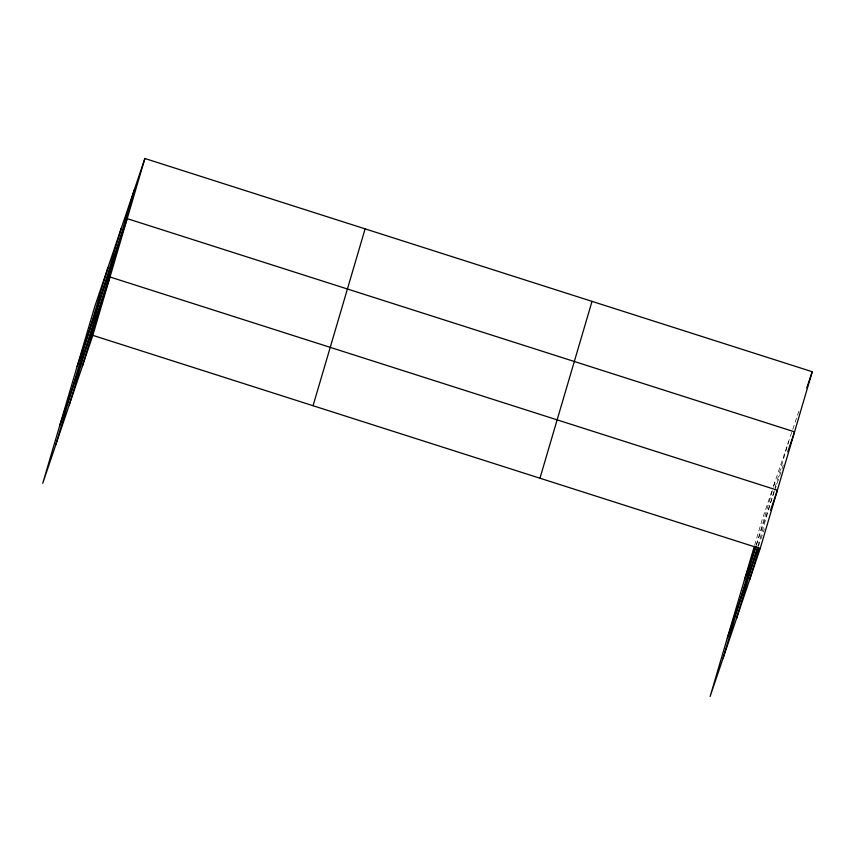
<?xml version="1.0" encoding="UTF-8"?>
<svg xmlns="http://www.w3.org/2000/svg" width="855" height="855" viewBox="0 0 855 855"><rect width="100%" height="100%" fill="white"/><g stroke="black" fill="none" stroke-linecap="round" stroke-linejoin="round"><path stroke-width="0.64" stroke-dasharray="4.28 3.21" d="M754.644 545.234L762.179 519.648L771.862 491.059M756.397 545.062L773.337 487.521M773.722 486.239L775.229 481.119M757.883 545.96L774.726 488.761M775.1 487.478L788.663 441.426M773.54 486.089L799.596 409.107M756.258 544.977L774.32 491.614M774.748 490.364L783.575 464.265M758.406 546.249L764.295 528.85"/><path stroke-width="1.28" d="M55.789 444.739L107.858 267.882M69.223 405.046L121.292 228.189M82.272 366.517L134.342 189.66M144.89 158.496L94.82 306.411L42.75 483.267L92.821 335.352L144.89 158.496L812.25 371.733L760.181 548.589L710.11 696.504L754.27 546.516M313.048 405.719L365.117 228.862M539.954 478.223L592.023 301.366M723.159 657.976L756.023 546.324M736.593 618.283L757.509 547.232M749.632 579.754L758.973 548.034M77.11 366.549L127.181 218.624L794.552 431.861L787.797 451.803M59.936 424.903L109.996 276.988L777.366 490.225L770.611 510.168M806.767 387.935L812.25 371.733M744.481 579.776L755.841 546.227M727.295 638.14L757.979 547.489M92.821 335.352L760.181 548.589"/></g></svg>
